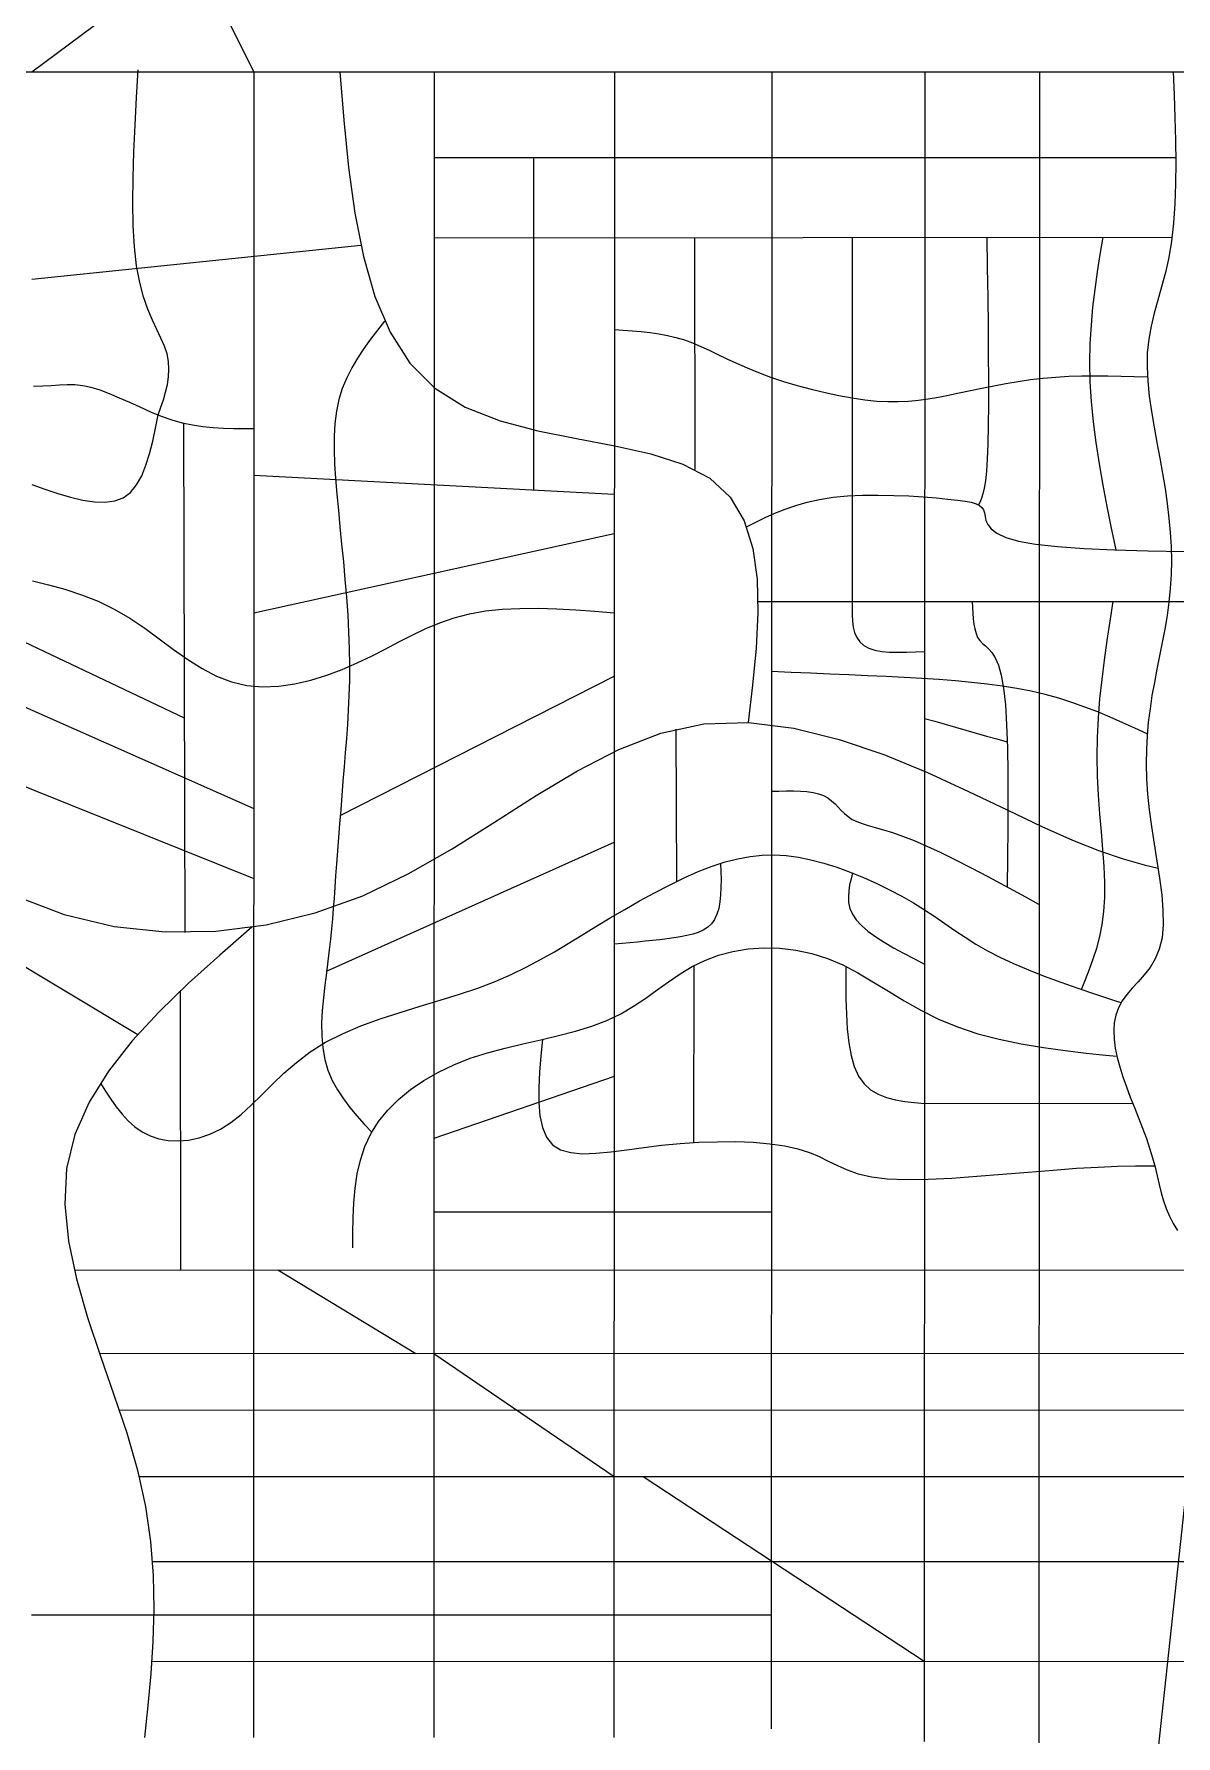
# Model space of a CAD drawing. Extents: x -15455 to 10897, y -24374 to 16165.
# Drawn here: x 4247 to 5462, y -4556 to -2745 of the extents above; entities that cross this region are included whole.
import ezdxf

# ---------------------------------------------------------------- set-up
doc = ezdxf.new("R2010")
doc.units = 0
doc.header["$MEASUREMENT"] = 0
doc.layers.add('STREETS-SPRAWL-12M', color=7, linetype='CONTINUOUS')
doc.layers.add('STREETS-SPRAWL-20M', color=7, linetype='CONTINUOUS')

msp = doc.modelspace()

# ---------------------------------------------------------------- linework, layer by layer
at = {"layer": 'STREETS-SPRAWL-12M', "color": 253, "linetype": 'CONTINUOUS'}
for p, q in [((4244.6, -2785.3), (5959.7, -1511.3)), ((4481, -2785.3), (4417.1, -2657.2)), ((4356.1, -2812.7), (4357.8, -2783.1)), ((4481, -2785.3), (4480.5, -4557.6)), ((4572.5, -2785.3), (4576.8, -2836.7)), ((4672.9, -2785.3), (4672.4, -4557.6)), ((4864.8, -2785.3), (4864.2, -4557.6)), ((5032.1, -2785.3), (5031.6, -4548.5)), ((5195, -2785.3), (5194.5, -4562)), ((5317, -2785.3), (5316.4, -4563.5)), ((5459.5, -2785.3), (5460.4, -2809.9)), ((4354.6, -2842), (4356.1, -2812.7)), ((5460.4, -2809.9), (5461.3, -2834.4)), ((4353.3, -2870.6), (4354.6, -2842)), ((4576.8, -2836.7), (4581.8, -2887.1)), ((5461.3, -2834.4), (5461.8, -2858.4)), ((5461.8, -2858.4), (5462.1, -2881.8)), ((4352.5, -2898.2), (4353.3, -2870.6)), ((4672.9, -2876.6), (5462.1, -2876.6)), ((4778.5, -2876.6), (4778.5, -3230.2)), ((4581.8, -2887.1), (4588.4, -2935.8)), ((5462.1, -2881.8), (5461.9, -2904.4)), ((4352.2, -2924.5), (4352.5, -2898.2)), ((5461.9, -2904.4), (5461.2, -2926)), ((4352.6, -2949.1), (4352.2, -2924.5)), ((5461.2, -2926), (5459.8, -2946.4)), ((4353.9, -2971.6), (4352.6, -2949.1)), ((4588.4, -2935.8), (4597.5, -2981.9)), ((5459.8, -2946.4), (5457.6, -2965.4)), ((4244.6, -3006.1), (4594.8, -2969.8)), ((4672.8, -2962), (5458.2, -2961.3)), ((4949.9, -2961.7), (4950.4, -3208.4)), ((5117.7, -2961.6), (5117.7, -3349.1)), ((5261, -2961.4), (5261.5, -2993.7)), ((5384.5, -2961.3), (5381.5, -2979.8)), ((5457.6, -2965.4), (5454.7, -2982.8)), ((4356.1, -2991.8), (4353.9, -2971.6)), ((4597.5, -2981.9), (4609.7, -3024.4)), ((5381.5, -2979.8), (5378.6, -2998.3)), ((5454.7, -2982.8), (5451.1, -2999)), ((4359.4, -3009.4), (4356.1, -2991.8)), ((5261.5, -2993.7), (5262, -3025.5)), ((5378.6, -2998.3), (5376, -3017)), ((5451.1, -2999), (5447.1, -3014.1)), ((4363.5, -3024.7), (4359.4, -3009.4)), ((5376, -3017), (5373.7, -3035.9)), ((5447.1, -3014.1), (5443.1, -3028.4)), ((4368.1, -3037.9), (4363.5, -3024.7)), ((4372.9, -3049.5), (4368.1, -3037.9)), ((4609.7, -3024.4), (4625.9, -3062.5)), ((5262, -3025.5), (5262.4, -3056.4)), ((5373.7, -3035.9), (5372, -3055.1)), ((5439.3, -3042.3), (5436, -3056)), ((5443.1, -3028.4), (5439.3, -3042.3)), ((4377.7, -3059.7), (4372.9, -3049.5)), ((4382.1, -3068.9), (4377.7, -3059.7)), ((4612.5, -3060.2), (4605.2, -3069.9)), ((4620, -3050.5), (4612.5, -3060.2)), ((4864.7, -3059.6), (4874.2, -3060.2)), ((4874.2, -3060.2), (4883.7, -3060.9)), ((5262.4, -3056.4), (5262.7, -3085.9)), ((5372, -3055.1), (5370.8, -3074.6)), ((5436, -3056), (5433.5, -3069.9)), ((4385.8, -3077.4), (4382.1, -3068.9)), ((4388.6, -3085.6), (4385.8, -3077.4)), ((4605.2, -3069.9), (4598.1, -3079.8)), ((4625.9, -3062.5), (4646.9, -3095.4)), ((4883.7, -3060.9), (4893.2, -3061.7)), ((4893.2, -3061.7), (4902.6, -3062.8)), ((4902.6, -3062.8), (4911.9, -3064.2)), ((4911.9, -3064.2), (4921.2, -3065.9)), ((4921.2, -3065.9), (4930.2, -3068)), ((4930.2, -3068), (4939.2, -3070.6)), ((4939.2, -3070.6), (4948, -3073.8)), ((4948, -3073.8), (4956.7, -3077.5)), ((4956.7, -3077.5), (4965.6, -3081.6)), ((5370.8, -3074.6), (5370.3, -3094.6)), ((5433.5, -3069.9), (5431.9, -3084.2)), ((4390.1, -3093.7), (4388.6, -3085.6)), ((4390.6, -3101.8), (4390.1, -3093.7)), ((4591.4, -3089.9), (4585.2, -3100.3)), ((4598.1, -3079.8), (4591.4, -3089.9)), ((4646.9, -3095.4), (4673.4, -3122)), ((4965.6, -3081.6), (4974.8, -3086)), ((4974.8, -3086), (4984.5, -3090.7)), ((4984.5, -3090.7), (4994.8, -3095.5)), ((4994.8, -3095.5), (5005.9, -3100.4)), ((5262.7, -3085.9), (5262.9, -3113.6)), ((5370.3, -3094.6), (5370.7, -3115.2)), ((5431.9, -3084.2), (5431.6, -3099.1)), ((4388.9, -3118), (4390.1, -3109.9)), ((4390.1, -3109.9), (4390.6, -3101.8)), ((4579.8, -3111.1), (4575.1, -3122.3)), ((4585.2, -3100.3), (4579.8, -3111.1)), ((5005.9, -3100.4), (5017.9, -3105.3)), ((5017.9, -3105.3), (5030.9, -3110.1)), ((5030.9, -3110.1), (5044.8, -3114.7)), ((5044.8, -3114.7), (5059.3, -3119)), ((5262.9, -3113.6), (5262.9, -3139.1)), ((5294.3, -3114.8), (5307.6, -3112.8)), ((5307.6, -3112.8), (5321.1, -3111.2)), ((5321.1, -3111.2), (5334.7, -3110.1)), ((5334.7, -3110.1), (5348.4, -3109.3)), ((5348.4, -3109.3), (5362.2, -3108.9)), ((5362.2, -3108.9), (5376.1, -3108.8)), ((5376.1, -3108.8), (5390, -3108.9)), ((5390, -3108.9), (5404, -3109.1)), ((5404, -3109.1), (5418, -3109.5)), ((5418, -3109.5), (5432, -3110)), ((5431.6, -3099.1), (5432.4, -3114.6)), ((5432.4, -3114.6), (5434, -3130.5)), ((4246.5, -3119.7), (4256.3, -3119.5)), ((4256.3, -3119.5), (4265.3, -3119)), ((4265.3, -3119), (4273.9, -3118.4)), ((4273.9, -3118.4), (4282.1, -3118.1)), ((4282.1, -3118.1), (4290.4, -3118.2)), ((4290.4, -3118.2), (4298.8, -3119.1)), ((4298.8, -3119.1), (4307.6, -3120.8)), ((4307.6, -3120.8), (4317.1, -3123.7)), ((4317.1, -3123.7), (4327.1, -3127.6)), ((4327.1, -3127.6), (4337.6, -3132.1)), ((4337.6, -3132.1), (4348.5, -3137)), ((4384.6, -3134.2), (4386.9, -3126.1)), ((4386.9, -3126.1), (4388.9, -3118)), ((4575.1, -3122.3), (4571.5, -3134.1)), ((4673.4, -3122), (4705.9, -3142.1)), ((5059.3, -3119), (5074, -3123.1)), ((5074, -3123.1), (5088.9, -3126.7)), ((5088.9, -3126.7), (5103.5, -3129.8)), ((5103.5, -3129.8), (5117.7, -3132.4)), ((5117.7, -3132.4), (5131.3, -3134.4)), ((5198.8, -3133.4), (5209.5, -3131.6)), ((5209.5, -3131.6), (5220.4, -3129.5)), ((5220.4, -3129.5), (5231.8, -3127.1)), ((5231.8, -3127.1), (5243.6, -3124.6)), ((5243.6, -3124.6), (5255.8, -3122.1)), ((5255.8, -3122.1), (5268.4, -3119.5)), ((5268.4, -3119.5), (5281.2, -3117.1)), ((5281.2, -3117.1), (5294.3, -3114.8)), ((5370.7, -3115.2), (5372.1, -3136.2)), ((5434, -3130.5), (5436.3, -3146.8)), ((4348.5, -3137), (4359.6, -3142)), ((4359.6, -3142), (4370.9, -3147)), ((4370.9, -3147), (4382.2, -3151.6)), ((4376.2, -3164.5), (4379, -3150.3)), ((4379, -3150.3), (4381.9, -3142.3)), ((4381.9, -3142.3), (4384.6, -3134.2)), ((4568.8, -3146.5), (4567.2, -3159.5)), ((4571.5, -3134.1), (4568.8, -3146.5)), ((4705.9, -3142.1), (4743.1, -3156.6)), ((5131.3, -3134.4), (5143.9, -3135.7)), ((5143.9, -3135.7), (5155.7, -3136.3)), ((5155.7, -3136.3), (5166.9, -3136.3)), ((5166.9, -3136.3), (5177.8, -3135.8)), ((5177.8, -3135.8), (5188.3, -3134.8)), ((5188.3, -3134.8), (5198.8, -3133.4)), ((5262.9, -3139.1), (5262.7, -3161.8)), ((5372.1, -3136.2), (5374.3, -3157.8)), ((5436.3, -3146.8), (5439.1, -3163.3)), ((4373.3, -3178.4), (4376.2, -3164.5)), ((4382.2, -3151.6), (4393.5, -3155.5)), ((4393.5, -3155.5), (4404.7, -3158.7)), ((4404.7, -3158.7), (4415.8, -3161)), ((4405.9, -3159), (4407.4, -3701)), ((4415.8, -3161), (4426.8, -3162.7)), ((4426.8, -3162.7), (4437.7, -3163.8)), ((4437.7, -3163.8), (4448.6, -3164.5)), ((4448.6, -3164.5), (4459.4, -3164.9)), ((4459.4, -3164.9), (4470.2, -3165)), ((4470.2, -3165), (4480.9, -3165)), ((4567.2, -3159.5), (4566.4, -3173.2)), ((4743.1, -3156.6), (4783.1, -3167.3)), ((4783.1, -3167.3), (4824.4, -3175.6)), ((5262.7, -3161.8), (5262.3, -3181.3)), ((5374.3, -3157.8), (5377.2, -3179.9)), ((5439.1, -3163.3), (5442.2, -3179.9)), ((4370, -3191.7), (4373.3, -3178.4)), ((4566.4, -3173.2), (4566.3, -3187.5)), ((4824.4, -3175.6), (4865, -3183.3)), ((4865, -3183.3), (4903.4, -3191.8)), ((5262.3, -3181.3), (5261.6, -3197.4)), ((5377.2, -3179.9), (5380.7, -3202.3)), ((5442.2, -3179.9), (5445.3, -3196.4)), ((4361.6, -3215.2), (4366.1, -3204)), ((4366.1, -3204), (4370, -3191.7)), ((4566.3, -3187.5), (4566.9, -3202.5)), ((4566.9, -3202.5), (4567.9, -3218.2)), ((4903.4, -3191.8), (4937.7, -3202.7)), ((4937.7, -3202.7), (4966.3, -3217.7)), ((5261.6, -3197.4), (5260.7, -3210.2)), ((5380.7, -3202.3), (5384.7, -3225)), ((5445.3, -3196.4), (5448.2, -3212.7)), ((4356.2, -3224.9), (4361.6, -3215.2)), ((4480.9, -3214.5), (4864.6, -3234.8)), ((4567.9, -3218.2), (4569.3, -3234.6)), ((4966.3, -3217.7), (4987.8, -3237.9)), ((5259.6, -3220.4), (5258.4, -3228.3)), ((5260.7, -3210.2), (5259.6, -3220.4)), ((5448.2, -3212.7), (5450.9, -3228.8)), ((4244.5, -3224.5), (4258.5, -3229.4)), ((4258.5, -3229.4), (4272.4, -3234)), ((4272.4, -3234), (4285.9, -3238)), ((4285.9, -3238), (4298.9, -3241.1)), ((4298.9, -3241.1), (4311.2, -3243)), ((4332.9, -3242), (4342, -3238.6)), ((4342, -3238.6), (4349.7, -3232.8)), ((4349.7, -3232.8), (4356.2, -3224.9)), ((4569.3, -3234.6), (4570.9, -3251.7)), ((4987.8, -3237.9), (5002.7, -3263.1)), ((5070, -3243.2), (5083.1, -3240.3)), ((5083.1, -3240.3), (5097.4, -3238.1)), ((5097.4, -3238.1), (5112.7, -3236.7)), ((5112.7, -3236.7), (5128.9, -3235.9)), ((5128.9, -3235.9), (5145.5, -3235.8)), ((5145.5, -3235.8), (5162.1, -3236)), ((5162.1, -3236), (5178.2, -3236.7)), ((5178.2, -3236.7), (5193.4, -3237.6)), ((5193.4, -3237.6), (5207.4, -3238.7)), ((5207.4, -3238.7), (5219.6, -3239.9)), ((5219.6, -3239.9), (5229.8, -3241)), ((5229.8, -3241), (5238.1, -3242.2)), ((5255.5, -3239), (5253.9, -3242.8)), ((5257, -3234.3), (5255.5, -3239)), ((5258.4, -3228.3), (5257, -3234.3)), ((5384.7, -3225), (5389, -3247.9)), ((5450.9, -3228.8), (5453.1, -3244.6)), ((4311.2, -3243), (4322.5, -3243.4)), ((4322.5, -3243.4), (4332.9, -3242)), ((4570.9, -3251.7), (4572.6, -3269.5)), ((5015.2, -3264.5), (5025.2, -3259.6)), ((5025.2, -3259.6), (5035.5, -3255)), ((5035.5, -3255), (5046.4, -3250.6)), ((5046.4, -3250.6), (5057.8, -3246.7)), ((5057.8, -3246.7), (5070, -3243.2)), ((5238.1, -3242.2), (5244.6, -3243.4)), ((5244.6, -3243.4), (5249.6, -3244.9)), ((5249.6, -3244.9), (5253.3, -3246.7)), ((5253.9, -3242.8), (5252.3, -3246.1)), ((5253.3, -3246.7), (5255.9, -3248.9)), ((5255.9, -3248.9), (5257.6, -3251.5)), ((5257.6, -3251.5), (5258.6, -3254.7)), ((5258.6, -3254.7), (5259.3, -3258.4)), ((5259.3, -3258.4), (5260.1, -3262.7)), ((5389, -3247.9), (5393.6, -3271)), ((5453.1, -3244.6), (5454.9, -3260.2)), ((4480.8, -3361), (4864.6, -3276.5)), ((4572.6, -3269.5), (4574.4, -3287.9)), ((5002.7, -3263.1), (5012, -3292.4)), ((5005.3, -3269.4), (5015.2, -3264.5)), ((5260.1, -3262.7), (5262, -3267.2)), ((5262, -3267.2), (5265.7, -3271.8)), ((5265.7, -3271.8), (5271.8, -3276.4)), ((5271.8, -3276.4), (5281.3, -3280.7)), ((5393.6, -3271), (5398.3, -3294.1)), ((5454.9, -3260.2), (5456.3, -3275.5)), ((5456.3, -3275.5), (5457.2, -3290.6)), ((4574.4, -3287.9), (4576.2, -3306.6)), ((5012, -3292.4), (5016.6, -3325.3)), ((5281.3, -3280.7), (5294.7, -3284.6)), ((5294.7, -3284.6), (5312.9, -3288)), ((5312.9, -3288), (5336.3, -3290.6)), ((5336.3, -3290.6), (5364.6, -3292.6)), ((5364.6, -3292.6), (5397, -3294.1)), ((5397, -3294.1), (5432.8, -3295)), ((5432.8, -3295), (5471.4, -3295.6)), ((5457.2, -3290.6), (5457.5, -3305.6)), ((4576.2, -3306.6), (4577.9, -3325.5)), ((5457.5, -3305.6), (5457.2, -3320.4)), ((4245.5, -3326.9), (4262.4, -3331.1)), ((4262.4, -3331.1), (4279.9, -3336)), ((4577.9, -3325.5), (4579.4, -3344.4)), ((5016.6, -3325.3), (5017.5, -3360.9)), ((5457.2, -3320.4), (5456.4, -3335)), ((4115.9, -3334.6), (4406.8, -3472.6)), ((4279.9, -3336), (4297.6, -3341.8)), ((4297.6, -3341.8), (4315.2, -3348.7)), ((4315.2, -3348.7), (4332.4, -3357)), ((4579.4, -3344.4), (4580.8, -3363.1)), ((5017.5, -3349.1), (6186.8, -3349.1)), ((5117.7, -3349.1), (5117.7, -3356.2)), ((5245.4, -3349.1), (5245.7, -3355.3)), ((5392.3, -3369.9), (5395.5, -3349.1)), ((5454.9, -3349.5), (5452.9, -3363.9)), ((5456.4, -3335), (5454.9, -3349.5)), ((4332.4, -3357), (4348.9, -3366.7)), ((4348.9, -3366.7), (4364.8, -3377.4)), ((4580.8, -3363.1), (4581.8, -3381.5)), ((4678.8, -3371.6), (4694.1, -3366.2)), ((4694.1, -3366.2), (4710.3, -3362)), ((4710.3, -3362), (4727.4, -3359)), ((4727.4, -3359), (4745.4, -3357.1)), ((4745.4, -3357.1), (4764.1, -3356.3)), ((4764.1, -3356.3), (4783.4, -3356.2)), ((4783.4, -3356.2), (4803.3, -3356.9)), ((4803.3, -3356.9), (4823.5, -3358)), ((4823.5, -3358), (4844, -3359.4)), ((4844, -3359.4), (4864.6, -3361)), ((5017.5, -3360.9), (5015.5, -3398.7)), ((5117.7, -3356.2), (5117.7, -3363.1)), ((5117.7, -3363.1), (5118.1, -3369.9)), ((5245.7, -3355.3), (5246.1, -3361.5)), ((5246.1, -3361.5), (5246.6, -3367.4)), ((5246.6, -3367.4), (5247.3, -3373)), ((5452.9, -3363.9), (5450.5, -3378.3)), ((4364.8, -3377.4), (4380.2, -3388.6)), ((4581.8, -3381.5), (4582.4, -3399.3)), ((4635.2, -3392), (4649.5, -3384.7)), ((4649.5, -3384.7), (4663.9, -3377.8)), ((4663.9, -3377.8), (4678.8, -3371.6)), ((5118.1, -3369.9), (5119, -3376.2)), ((5119, -3376.2), (5120.4, -3382.1)), ((5120.4, -3382.1), (5122.7, -3387.4)), ((5247.3, -3373), (5248.2, -3378.2)), ((5248.2, -3378.2), (5249.6, -3383)), ((5249.6, -3383), (5251.3, -3387.2)), ((5389.2, -3390.6), (5392.3, -3369.9)), ((5450.5, -3378.3), (5447.8, -3392.5)), ((4380.2, -3388.6), (4395.4, -3399.9)), ((4395.4, -3399.9), (4410.6, -3410.6)), ((4582.4, -3399.3), (4582.7, -3416.4)), ((4606, -3407), (4620.8, -3399.5)), ((4620.8, -3399.5), (4635.2, -3392)), ((5015.5, -3398.7), (5011.7, -3437.9)), ((5122.7, -3387.4), (5125.8, -3392)), ((5125.8, -3392), (5130.1, -3395.8)), ((5130.1, -3395.8), (5135.5, -3398.6)), ((5135.5, -3398.6), (5142, -3400.7)), ((5142, -3400.7), (5149.4, -3402)), ((5149.4, -3402), (5157.5, -3402.7)), ((5157.5, -3402.7), (5166.3, -3403)), ((5166.3, -3403), (5175.6, -3402.9)), ((5175.6, -3402.9), (5185.1, -3402.6)), ((5185.1, -3402.6), (5194.8, -3402.2)), ((5251.3, -3387.2), (5253.6, -3390.6)), ((5253.6, -3390.6), (5256.4, -3393.5)), ((5256.4, -3393.5), (5259.6, -3396.1)), ((5259.6, -3396.1), (5263, -3399.2)), ((5263, -3399.2), (5266.6, -3403.2)), ((5266.6, -3403.2), (5270.1, -3408.8)), ((5386.3, -3411.3), (5389.2, -3390.6)), ((5447.8, -3392.5), (5445, -3406.7)), ((4115.9, -3407.7), (4480.8, -3569.2)), ((4410.6, -3410.6), (4425.8, -3420.3)), ((4425.8, -3420.3), (4441.2, -3428.5)), ((4558.5, -3427.4), (4574.9, -3421.2)), ((4574.9, -3421.2), (4590.8, -3414.3)), ((4582.7, -3416.4), (4582.6, -3432.9)), ((4590.8, -3414.3), (4606, -3407)), ((5270.1, -3408.8), (5273.5, -3416.7)), ((5273.5, -3416.7), (5276.5, -3427.3)), ((5383.7, -3432), (5386.3, -3411.3)), ((5442.2, -3420.9), (5439.5, -3435)), ((5445, -3406.7), (5442.2, -3420.9)), ((4441.2, -3428.5), (4457.1, -3434.6)), ((4457.1, -3434.6), (4473.5, -3438.3)), ((4473.5, -3438.3), (4490.3, -3439.6)), ((4490.3, -3439.6), (4507.4, -3439)), ((4507.4, -3439), (4524.5, -3436.5)), ((4524.5, -3436.5), (4541.6, -3432.6)), ((4541.6, -3432.6), (4558.5, -3427.4)), ((4572.9, -3576.7), (4864.6, -3428.5)), ((4582.6, -3432.9), (4582.2, -3448.9)), ((5011.7, -3437.9), (5006.9, -3477.7)), ((5052.7, -3424.4), (5032, -3423.6)), ((5073.4, -3425.2), (5052.7, -3424.4)), ((5093.9, -3426.1), (5073.4, -3425.2)), ((5114.2, -3426.9), (5093.9, -3426.1)), ((5134.2, -3427.9), (5114.2, -3426.9)), ((5153.9, -3428.8), (5134.2, -3427.9)), ((5173.1, -3429.8), (5153.9, -3428.8)), ((5191.8, -3430.9), (5173.1, -3429.8)), ((5210, -3432.1), (5191.8, -3430.9)), ((5227.6, -3433.5), (5210, -3432.1)), ((5244.8, -3435), (5227.6, -3433.5)), ((5261.4, -3436.8), (5244.8, -3435)), ((5277.5, -3438.9), (5261.4, -3436.8)), ((5276.5, -3427.3), (5279, -3441.3)), ((5293.1, -3441.4), (5277.5, -3438.9)), ((5381.5, -3452.6), (5383.7, -3432)), ((5439.5, -3435), (5436.9, -3449.1)), ((4582.2, -3448.9), (4581.5, -3464.5)), ((5279, -3441.3), (5280.9, -3459)), ((5308.4, -3444.4), (5293.1, -3441.4)), ((5323.2, -3447.8), (5308.4, -3444.4)), ((5337.6, -3451.8), (5323.2, -3447.8)), ((5351.7, -3456.3), (5337.6, -3451.8)), ((5365.5, -3461.3), (5351.7, -3456.3)), ((5379.8, -3473.2), (5381.5, -3452.6)), ((5436.9, -3449.1), (5434.8, -3463.2)), ((4581.5, -3464.5), (4580.6, -3479.8)), ((5194.8, -3473.3), (5205.8, -3476.4)), ((5205.8, -3476.4), (5216.8, -3479.6)), ((5280.9, -3459), (5282.2, -3480.3)), ((5379.1, -3466.5), (5365.5, -3461.3)), ((5378.8, -3493.8), (5379.8, -3473.2)), ((5392.5, -3472.1), (5379.1, -3466.5)), ((5405.7, -3477.9), (5392.5, -3472.1)), ((5434.8, -3463.2), (5433, -3477.5)), ((4579.5, -3494.9), (4578.3, -3510)), ((4580.6, -3479.8), (4579.5, -3494.9)), ((4869.4, -3506.4), (4914.1, -3489.2)), ((4914.1, -3489.2), (4960, -3479.2)), ((4930, -3484.8), (4930.7, -3647)), ((4960, -3479.2), (5007.4, -3477.8)), ((5007.4, -3477.8), (5055.6, -3483.8)), ((5055.6, -3483.8), (5104, -3495.7)), ((5216.8, -3479.6), (5227.8, -3482.7)), ((5227.8, -3482.7), (5238.9, -3485.8)), ((5238.9, -3485.8), (5249.9, -3488.9)), ((5249.9, -3488.9), (5260.9, -3492.1)), ((5260.9, -3492.1), (5271.9, -3495.2)), ((5282.2, -3480.3), (5283.1, -3504.5)), ((5378.5, -3514.3), (5378.8, -3493.8)), ((5418.8, -3483.8), (5405.7, -3477.9)), ((5431.9, -3489.7), (5418.8, -3483.8)), ((5431.7, -3491.9), (5430.9, -3506.6)), ((5433, -3477.5), (5431.7, -3491.9)), ((4115.9, -3497.3), (4480.8, -3643.6)), ((4578.3, -3510), (4577.1, -3525)), ((4825.3, -3529), (4869.4, -3506.4)), ((5104, -3495.7), (5151.6, -3511.9)), ((5151.6, -3511.9), (5197.8, -3530.9)), ((5271.9, -3495.2), (5282.9, -3498.3)), ((5283.1, -3504.5), (5283.5, -3531.2)), ((5430.9, -3506.6), (5430.7, -3521.8)), ((4577.1, -3525), (4575.8, -3540.3)), ((4781.3, -3555.4), (4825.3, -3529)), ((5197.8, -3530.9), (5241.7, -3551)), ((5283.5, -3531.2), (5283.6, -3559.9)), ((5379, -3534.7), (5378.5, -3514.3)), ((5430.7, -3521.8), (5431, -3537.5)), ((4575.8, -3540.3), (4574.6, -3555.5)), ((5380.1, -3554.9), (5379, -3534.7)), ((5431, -3537.5), (5432.1, -3553.8)), ((4574.6, -3555.5), (4573.4, -3570.7)), ((4737, -3583.7), (4781.3, -3555.4)), ((5031.9, -3550.8), (5039.8, -3550.6)), ((5039.8, -3550.6), (5047.6, -3550.4)), ((5047.6, -3550.4), (5055.3, -3550.5)), ((5055.3, -3550.5), (5062.6, -3550.7)), ((5062.6, -3550.7), (5069.6, -3551.2)), ((5069.6, -3551.2), (5076.1, -3552.2)), ((5076.1, -3552.2), (5082, -3553.6)), ((5082, -3553.6), (5087.3, -3555.5)), ((5087.3, -3555.5), (5091.9, -3558)), ((5091.9, -3558), (5095.9, -3561)), ((5095.9, -3561), (5099.5, -3564.3)), ((5099.5, -3564.3), (5102.9, -3567.7)), ((5241.7, -3551), (5282.6, -3570.7)), ((5283.6, -3559.9), (5283.5, -3590.1)), ((5381.5, -3574.8), (5380.1, -3554.9)), ((5432.1, -3553.8), (5433.8, -3570.8)), ((4572.2, -3585.6), (4571.1, -3600.2)), ((4573.4, -3570.7), (4572.2, -3585.6)), ((4691.9, -3612.1), (4737, -3583.7)), ((5102.9, -3567.7), (5106.2, -3571.3)), ((5106.2, -3571.3), (5109.7, -3574.7)), ((5109.7, -3574.7), (5113.5, -3577.9)), ((5113.5, -3577.9), (5117.8, -3580.8)), ((5117.8, -3580.8), (5122.7, -3583.1)), ((5122.7, -3583.1), (5128.4, -3585.2)), ((5128.4, -3585.2), (5134.9, -3587.2)), ((5282.6, -3570.7), (5319.7, -3588.4)), ((5383.2, -3594.2), (5381.5, -3574.8)), ((5433.8, -3570.8), (5436.3, -3588.5)), ((4571.1, -3600.2), (4570, -3614.4)), ((5134.9, -3587.2), (5142.4, -3589.3)), ((5142.4, -3589.3), (5151, -3591.8)), ((5151, -3591.8), (5160.6, -3594.8)), ((5160.6, -3594.8), (5171.5, -3598.5)), ((5171.5, -3598.5), (5183.7, -3603.3)), ((5183.7, -3603.3), (5197.2, -3609.2)), ((5283.5, -3590.1), (5283.2, -3621.2)), ((5319.7, -3588.4), (5352.4, -3602.8)), ((5352.4, -3602.8), (5381, -3614.2)), ((5384.7, -3612.9), (5383.2, -3594.2)), ((5436.3, -3588.5), (5439.1, -3606.7)), ((4019.3, -3606.8), (4357.3, -3809.7)), ((4558.4, -3742.4), (4864.5, -3604.9)), ((4570, -3614.4), (4569, -3628)), ((4645.3, -3638.8), (4691.9, -3612.1)), ((4996.2, -3622.6), (5009.2, -3620.2)), ((5009.2, -3620.2), (5022.1, -3618.8)), ((5022.1, -3618.8), (5034.8, -3618.5)), ((5034.8, -3618.5), (5047.6, -3619.3)), ((5047.6, -3619.3), (5060.6, -3621)), ((5060.6, -3621), (5073.9, -3623.7)), ((5197.2, -3609.2), (5212, -3616.1)), ((5212, -3616.1), (5227.9, -3623.9)), ((5283.2, -3621.2), (5282.9, -3652.9)), ((5381, -3614.2), (5406.2, -3622.8)), ((5386, -3630.9), (5384.7, -3612.9)), ((5439.1, -3606.7), (5442.1, -3625.1)), ((4569, -3628), (4568, -3640.9)), ((4596.9, -3662), (4645.3, -3638.8)), ((4938.8, -3643.1), (4954, -3636.4)), ((4954, -3636.4), (4968.7, -3630.7)), ((4968.7, -3630.7), (4982.7, -3626.1)), ((4977.8, -3627.6), (4978, -3636.3)), ((4978, -3636.3), (4978.2, -3644.8)), ((4982.7, -3626.1), (4996.2, -3622.6)), ((5073.9, -3623.7), (5087.6, -3627.3)), ((5087.6, -3627.3), (5101.6, -3631.7)), ((5101.6, -3631.7), (5115.8, -3636.9)), ((5115.8, -3636.9), (5130, -3642.6)), ((5118.2, -3637.8), (5116.6, -3644.1)), ((5227.9, -3623.9), (5244.6, -3632.5)), ((5244.6, -3632.5), (5262, -3641.7)), ((5386.7, -3648), (5386, -3630.9)), ((5406.2, -3622.8), (5428.5, -3629.2)), ((5428.5, -3629.2), (5443.4, -3632.8)), ((5442.1, -3625.1), (5444.9, -3643.3)), ((4567.1, -3653), (4566.3, -3664.6)), ((4568, -3640.9), (4567.1, -3653)), ((4907.4, -3658.9), (4923.3, -3650.7)), ((4923.3, -3650.7), (4938.8, -3643.1)), ((4978.1, -3653.1), (4977.7, -3661.1)), ((4978.2, -3644.8), (4978.1, -3653.1)), ((5114.1, -3656.7), (5113.7, -3663)), ((5115.1, -3650.4), (5114.1, -3656.7)), ((5116.6, -3644.1), (5115.1, -3650.4)), ((5130, -3642.6), (5144, -3648.9)), ((5144, -3648.9), (5157.6, -3655.6)), ((5157.6, -3655.6), (5170.7, -3662.6)), ((5262, -3641.7), (5279.9, -3651.3)), ((5279.9, -3651.3), (5298.2, -3661.2)), ((5386.6, -3664), (5386.7, -3648)), ((5444.9, -3643.3), (5447.2, -3660.9)), ((4227, -3662.1), (4279, -3681.9)), ((4546.3, -3680.3), (4596.9, -3662)), ((4565.4, -3675.7), (4564.5, -3686.6)), ((4566.3, -3664.6), (4565.4, -3675.7)), ((4875.7, -3676.6), (4891.5, -3667.5)), ((4891.5, -3667.5), (4907.4, -3658.9)), ((4975.7, -3675.5), (4973.9, -3681.8)), ((4977, -3668.6), (4975.7, -3675.5)), ((4977.7, -3661.1), (4977, -3668.6)), ((5113.7, -3663), (5114, -3669.3)), ((5114, -3669.3), (5115.4, -3675.5)), ((5115.4, -3675.5), (5118, -3681.6)), ((5170.7, -3662.6), (5183.1, -3669.7)), ((5183.1, -3669.7), (5194.7, -3677)), ((5298.2, -3661.2), (5316.7, -3671.3)), ((5385.7, -3678.8), (5386.6, -3664)), ((5447.2, -3660.9), (5448.6, -3677.5)), ((4279, -3681.9), (4332.4, -3694.7)), ((4440.4, -3699.9), (4494, -3693)), ((4494, -3693), (4546.3, -3680.3)), ((4564.5, -3686.6), (4563.5, -3697.4)), ((4844.8, -3694.9), (4860.1, -3685.7)), ((4860.1, -3685.7), (4875.7, -3676.6)), ((4968, -3691.8), (4964, -3695.6)), ((4971.3, -3687.2), (4968, -3691.8)), ((4973.9, -3681.8), (4971.3, -3687.2)), ((5118, -3681.6), (5122, -3687.7)), ((5122, -3687.7), (5127.6, -3693.8)), ((5127.6, -3693.8), (5134.6, -3699.7)), ((5194.7, -3677), (5205.7, -3684.3)), ((5205.7, -3684.3), (5216.4, -3691.6)), ((5216.4, -3691.6), (5227.1, -3698.9)), ((5381.3, -3705.5), (5383.8, -3692.6)), ((5383.8, -3692.6), (5385.7, -3678.8)), ((5448.9, -3693), (5447.6, -3706.8)), ((5448.6, -3677.5), (5448.9, -3693)), ((4332.4, -3694.7), (4386.4, -3700.5)), ((4386.4, -3700.5), (4440.4, -3699.9)), ((4478.8, -3695.6), (4444.6, -3725.3)), ((4562.4, -3708.4), (4561.2, -3719.7)), ((4563.5, -3697.4), (4562.4, -3708.4)), ((4815.4, -3712.9), (4830, -3704)), ((4830, -3704), (4844.8, -3694.9)), ((4881, -3712.1), (4872.8, -3712.8)), ((4889.2, -3711.3), (4881, -3712.1)), ((4897.3, -3710.5), (4889.2, -3711.3)), ((4905.3, -3709.7), (4897.3, -3710.5)), ((4913.1, -3708.8), (4905.3, -3709.7)), ((4920.7, -3707.9), (4913.1, -3708.8)), ((4928, -3706.9), (4920.7, -3707.9)), ((4935.1, -3705.8), (4928, -3706.9)), ((4941.8, -3704.5), (4935.1, -3705.8)), ((4948.1, -3703), (4941.8, -3704.5)), ((4953.9, -3701), (4948.1, -3703)), ((4959.3, -3698.6), (4953.9, -3701)), ((4964, -3695.6), (4959.3, -3698.6)), ((5134.6, -3699.7), (5142.8, -3705.6)), ((5142.8, -3705.6), (5151.9, -3711.5)), ((5151.9, -3711.5), (5161.9, -3717.3)), ((5227.1, -3698.9), (5238, -3706.2)), ((5238, -3706.2), (5249.5, -3713.4)), ((5378.1, -3717.7), (5381.3, -3705.5)), ((5447.6, -3706.8), (5444.6, -3718.8)), ((4444.6, -3725.3), (4411.4, -3755.2)), ((4561.2, -3719.7), (4559.8, -3731.6)), ((4770.8, -3738.1), (4786, -3729.9)), ((4786, -3729.9), (4800.8, -3721.6)), ((4800.8, -3721.6), (4815.4, -3712.9)), ((4872.8, -3712.8), (4864.5, -3713.5)), ((4960.9, -3730.9), (4975.5, -3725.4)), ((4975.5, -3725.4), (4990.9, -3721.4)), ((4990.9, -3721.4), (5007.1, -3718.7)), ((5007.1, -3718.7), (5023.8, -3717.5)), ((5023.8, -3717.5), (5040.8, -3717.8)), ((5040.8, -3717.8), (5057.9, -3719.8)), ((5057.9, -3719.8), (5074.9, -3723.4)), ((5074.9, -3723.4), (5091.6, -3728.7)), ((5091.6, -3728.7), (5107.8, -3735.7)), ((5161.9, -3717.3), (5172.5, -3723.1)), ((5172.5, -3723.1), (5183.5, -3728.9)), ((5183.5, -3728.9), (5194.7, -3734.7)), ((5249.5, -3713.4), (5261.7, -3720.5)), ((5261.7, -3720.5), (5275, -3727.5)), ((5275, -3727.5), (5289.6, -3734.3)), ((5370.4, -3740.3), (5374.4, -3729.2)), ((5374.4, -3729.2), (5378.1, -3717.7)), ((5440.2, -3729.2), (5434.8, -3738.3)), ((5444.6, -3718.8), (5440.2, -3729.2)), ((4558.1, -3744.1), (4556.5, -3757.2)), ((4559.8, -3731.6), (4558.1, -3744.1)), ((4737.8, -3753.3), (4754.7, -3745.8)), ((4754.7, -3745.8), (4770.8, -3738.1)), ((4922.4, -3753.5), (4934.7, -3745.2)), ((4934.7, -3745.2), (4947.4, -3737.5)), ((4947.4, -3737.5), (4960.9, -3730.9)), ((4949.1, -3736.6), (4949, -3924.7)), ((5107.8, -3735.7), (5123.9, -3744.1)), ((5111.2, -3737.4), (5111.2, -3754.6)), ((5123.9, -3744.1), (5139.9, -3753.5)), ((5289.6, -3734.3), (5305.3, -3741)), ((5305.3, -3741), (5322.1, -3747.6)), ((5322.1, -3747.6), (5339.7, -3754.1)), ((5366.1, -3751.2), (5370.4, -3740.3)), ((5428.6, -3746.3), (5422.2, -3753.5)), ((5434.8, -3738.3), (5428.6, -3746.3)), ((4411.4, -3755.2), (4380, -3785.6)), ((4402.4, -3763.6), (4402.7, -4060.2)), ((4556.5, -3757.2), (4555, -3770.7)), ((4700, -3766.9), (4719.5, -3760.3)), ((4719.5, -3760.3), (4737.8, -3753.3)), ((4898, -3771), (4910.3, -3762.2)), ((4910.3, -3762.2), (4922.4, -3753.5)), ((5111.2, -3754.6), (5111.2, -3771.6)), ((5139.9, -3753.5), (5156.3, -3763.5)), ((5156.3, -3763.5), (5173.2, -3773.7)), ((5339.7, -3754.1), (5358, -3760.5)), ((5358, -3760.5), (5376.7, -3766.9)), ((5361.7, -3761.8), (5366.1, -3751.2)), ((5415.9, -3760.4), (5410, -3767.1)), ((5422.2, -3753.5), (5415.9, -3760.4)), ((4553.8, -3784.3), (4553.1, -3797.8)), ((4555, -3770.7), (4553.8, -3784.3)), ((4636.6, -3786.2), (4658.1, -3779.7)), ((4658.1, -3779.7), (4679.3, -3773.3)), ((4679.3, -3773.3), (4700, -3766.9)), ((4871.6, -3787.6), (4885.2, -3779.6)), ((4885.2, -3779.6), (4898, -3771)), ((5111.2, -3771.6), (5111.7, -3788.1)), ((5173.2, -3773.7), (5191, -3783.7)), ((5191, -3783.7), (5209.8, -3793.2)), ((5376.7, -3766.9), (5395.9, -3773.2)), ((5395.9, -3773.2), (5403.8, -3775.8)), ((5401.1, -3781.2), (5398.4, -3789)), ((5405, -3773.9), (5401.1, -3781.2)), ((5410, -3767.1), (5405, -3773.9)), ((4380, -3785.6), (4351.3, -3816.6)), ((4553.1, -3797.8), (4553.2, -3811.1)), ((4575.2, -3808.8), (4594.8, -3800.6)), ((4594.8, -3800.6), (4615.4, -3793.1)), ((4615.4, -3793.1), (4636.6, -3786.2)), ((4823.4, -3806.2), (4840.7, -3800.9)), ((4840.7, -3800.9), (4856.8, -3794.8)), ((4856.8, -3794.8), (4871.6, -3787.6)), ((5111.7, -3788.1), (5112.6, -3803.8)), ((5209.8, -3793.2), (5230, -3801.6)), ((5230, -3801.6), (5251.6, -3808.8)), ((5396.8, -3797.1), (5396.2, -3805.7)), ((5398.4, -3789), (5396.8, -3797.1)), ((4351.3, -3816.6), (4326.2, -3848.6)), ((4540.9, -3828.3), (4557.2, -3818)), ((4553.2, -3811.1), (4554.3, -3824)), ((4557.2, -3818), (4575.2, -3808.8)), ((4748.3, -3824.1), (4767.4, -3819.6)), ((4767.4, -3819.6), (4786.5, -3815.2)), ((4788.1, -3814.9), (4786.4, -3832.5)), ((4786.5, -3815.2), (4805.2, -3810.9)), ((4805.2, -3810.9), (4823.4, -3806.2)), ((5112.6, -3803.8), (5114.1, -3818.5)), ((5114.1, -3818.5), (5116.6, -3832)), ((5251.6, -3808.8), (5274.4, -3814.8)), ((5274.4, -3814.8), (5297.8, -3819.6)), ((5297.8, -3819.6), (5321.3, -3823.6)), ((5396.2, -3805.7), (5396.5, -3814.8)), ((5396.5, -3814.8), (5397.7, -3824.2)), ((4526.2, -3839.4), (4540.9, -3828.3)), ((4554.3, -3824), (4556.4, -3836.2)), ((4556.4, -3836.2), (4559.8, -3847.7)), ((4693.8, -3841.8), (4711.2, -3835)), ((4711.2, -3835), (4729.5, -3829.2)), ((4729.5, -3829.2), (4748.3, -3824.1)), ((4786.4, -3832.5), (4785.1, -3849.8)), ((5116.6, -3832), (5120, -3843.8)), ((5321.3, -3823.6), (5344.4, -3826.8)), ((5344.4, -3826.8), (5366.7, -3829.4)), ((5366.7, -3829.4), (5387.6, -3831.6)), ((5387.6, -3831.6), (5399.4, -3832.7)), ((5397.7, -3824.2), (5399.7, -3834)), ((5399.7, -3834), (5402.5, -3844.1)), ((4326.2, -3848.6), (4305.6, -3881.7)), ((4500.7, -3862.6), (4512.9, -3851)), ((4512.9, -3851), (4526.2, -3839.4)), ((4559.8, -3847.7), (4564.3, -3858.5)), ((4661.9, -3858.5), (4677.3, -3849.7)), ((4864.4, -3854.4), (4672.6, -3920.5)), ((4677.3, -3849.7), (4693.8, -3841.8)), ((4785.1, -3849.8), (4784.3, -3866.3)), ((5120, -3843.8), (5124.5, -3853.9)), ((5124.5, -3853.9), (5130.4, -3862.1)), ((5402.5, -3844.1), (5405.8, -3854.7)), ((5405.8, -3854.7), (5409.7, -3865.4)), ((4317.6, -3861.3), (4323.1, -3870)), ((4323.1, -3870), (4328.6, -3878.5)), ((4478.2, -3884.9), (4489.2, -3874.1)), ((4489.2, -3874.1), (4500.7, -3862.6)), ((4564.3, -3858.5), (4569.9, -3868.6)), ((4569.9, -3868.6), (4576.2, -3878.3)), ((4634.9, -3878.8), (4647.7, -3868.2)), ((4647.7, -3868.2), (4661.9, -3858.5)), ((4784.3, -3866.3), (4784.3, -3881.9)), ((5130.4, -3862.1), (5137.4, -3868.4)), ((5137.4, -3868.4), (5145.4, -3873.2)), ((5145.4, -3873.2), (5154.3, -3876.7)), ((5409.7, -3865.4), (5413.8, -3876.4)), ((4305.6, -3881.7), (4290.5, -3916.2)), ((4328.6, -3878.5), (4334.4, -3886.7)), ((4334.4, -3886.7), (4340.6, -3894.4)), ((4467.4, -3894.8), (4478.2, -3884.9)), ((4576.2, -3878.3), (4583.2, -3887.5)), ((4583.2, -3887.5), (4590.7, -3896.4)), ((4613.7, -3902.4), (4623.5, -3890.2)), ((4623.5, -3890.2), (4634.9, -3878.8)), ((4784.3, -3881.9), (4785.5, -3896.1)), ((5154.3, -3876.7), (5163.8, -3879.2)), ((5163.8, -3879.2), (5173.8, -3881)), ((5173.8, -3881), (5184.2, -3882.2)), ((5184.2, -3882.2), (5194.7, -3883.1)), ((5194.7, -3883.1), (5416.3, -3882.6)), ((5413.8, -3876.4), (5418.2, -3887.4)), ((5418.2, -3887.4), (5422.6, -3898.5)), ((4340.6, -3894.4), (4347.1, -3901.5)), ((4347.1, -3901.5), (4354.2, -3907.9)), ((4354.2, -3907.9), (4361.9, -3913.3)), ((4434.1, -3915.8), (4445.5, -3910.4)), ((4445.5, -3910.4), (4456.6, -3903.4)), ((4456.6, -3903.4), (4467.4, -3894.8)), ((4590.7, -3896.4), (4598.5, -3905.1)), ((4598.5, -3905.1), (4606.4, -3913.7)), ((4605.5, -3915.4), (4613.7, -3902.4)), ((4785.5, -3896.1), (4788.2, -3908.6)), ((4788.2, -3908.6), (4792.5, -3919)), ((5422.6, -3898.5), (5426.9, -3909.4)), ((5426.9, -3909.4), (5430.9, -3920.2)), ((4290.5, -3916.2), (4281.7, -3952.4)), ((4361.9, -3913.3), (4370.4, -3917.6)), ((4370.4, -3917.6), (4379.8, -3920.7)), ((4379.8, -3920.7), (4389.8, -3922.5)), ((4389.8, -3922.5), (4400.4, -3923)), ((4400.4, -3923), (4411.5, -3922.1)), ((4411.5, -3922.1), (4422.7, -3919.7)), ((4422.7, -3919.7), (4434.1, -3915.8)), ((4594.4, -3943.3), (4599.2, -3929)), ((4599.2, -3929), (4605.5, -3915.4)), ((4792.5, -3919), (4798.9, -3927)), ((4798.9, -3927), (4807.5, -3932.4)), ((4895.9, -3929.9), (4914.9, -3927.6)), ((4914.9, -3927.6), (4934.6, -3925.7)), ((4934.6, -3925.7), (4954.5, -3924.4)), ((4954.5, -3924.4), (4974.4, -3923.8)), ((4974.4, -3923.8), (4993.9, -3923.7)), ((4993.9, -3923.7), (5012.5, -3924.4)), ((5012.5, -3924.4), (5030, -3925.9)), ((5030, -3925.9), (5046, -3928.1)), ((5046, -3928.1), (5060.1, -3931.2)), ((5430.9, -3920.2), (5434.4, -3930.7)), ((4590.9, -3958.1), (4594.4, -3943.3)), ((4807.5, -3932.4), (4818.2, -3935.4)), ((4818.2, -3935.4), (4830.8, -3936.5)), ((4830.8, -3936.5), (4845, -3936.1)), ((4845, -3936.1), (4860.8, -3934.6)), ((4860.8, -3934.6), (4877.8, -3932.4)), ((4877.8, -3932.4), (4895.9, -3929.9)), ((5060.1, -3931.2), (5072.2, -3935.1)), ((5072.2, -3935.1), (5082.7, -3939.5)), ((5082.7, -3939.5), (5092.4, -3944.3)), ((5092.4, -3944.3), (5102.1, -3949.2)), ((5434.4, -3930.7), (5437.5, -3940.9)), ((5437.5, -3940.9), (5440.1, -3950.7)), ((4281.7, -3952.4), (4279.7, -3990.2)), ((4588.6, -3973.3), (4590.9, -3958.1)), ((5102.1, -3949.2), (5112.5, -3953.7)), ((5112.5, -3953.7), (5124.3, -3957.8)), ((5124.3, -3957.8), (5138.3, -3961)), ((5138.3, -3961), (5155.1, -3963.1)), ((5155.1, -3963.1), (5175.4, -3963.9)), ((5175.4, -3963.9), (5198.5, -3963.6)), ((5198.5, -3963.6), (5223.8, -3962.4)), ((5223.8, -3962.4), (5250.5, -3960.6)), ((5250.5, -3960.6), (5277.9, -3958.4)), ((5277.9, -3958.4), (5305.2, -3956.1)), ((5305.2, -3956.1), (5331.7, -3953.9)), ((5331.7, -3953.9), (5356.6, -3952)), ((5356.6, -3952), (5379.5, -3950.7)), ((5379.5, -3950.7), (5400.3, -3949.9)), ((5400.3, -3949.9), (5419.4, -3949.5)), ((5419.4, -3949.5), (5437.1, -3949.6)), ((5437.1, -3949.6), (5439.8, -3949.6)), ((5440.1, -3950.7), (5442.4, -3960.2)), ((5442.4, -3960.2), (5444.6, -3969.4)), ((4587.2, -3988.8), (4588.6, -3973.3)), ((5444.6, -3969.4), (5446.8, -3978.2)), ((5446.8, -3978.2), (5449.3, -3986.8)), ((4279.7, -3990.2), (4283.7, -4029.5)), ((4586.5, -4004.7), (4587.2, -3988.8)), ((4672.5, -3998.3), (5031.8, -3998.4)), ((5449.3, -3986.8), (5452.1, -3995)), ((5452.1, -3995), (5455.4, -4003)), ((4586.2, -4020.7), (4586.5, -4004.7)), ((5455.4, -4003), (5459.4, -4010.8)), ((5459.4, -4010.8), (5463.9, -4018.2)), ((4283.7, -4029.5), (4292.2, -4069.8)), ((4586.2, -4036.8), (4586.2, -4020.7)), ((4289.9, -4060.3), (5498.9, -4060.1)), ((4292.2, -4069.8), (4304, -4110.8)), ((4506.6, -4060.2), (4653.4, -4149)), ((4304, -4110.8), (4317.7, -4152.1)), ((4316.7, -4149.1), (5489.3, -4148.9)), ((4317.7, -4152.1), (4332, -4193.2)), ((4672.5, -4149), (4864.3, -4280)), ((4332, -4193.2), (4345.6, -4233.7)), ((4337.6, -4209.4), (6417, -4209.1)), ((4345.6, -4233.7), (4357.1, -4273.4)), ((4357.1, -4273.4), (4365.5, -4311.8)), ((4358.8, -4280.1), (6315.7, -4279.8)), ((4895.4, -4280), (5194.5, -4476.5)), ((4365.5, -4311.8), (4370.9, -4349.1)), ((4370.9, -4349.1), (4373.8, -4385.3)), ((4372.9, -4370.6), (6315.7, -4370.3)), ((4373.8, -4385.3), (4374.5, -4420.8)), ((5031.7, -4427.7), (4244.1, -4427.7)), ((4374.5, -4420.8), (4373.5, -4455.5)), ((4373.5, -4455.5), (4371.3, -4489.8)), ((4371.3, -4489.8), (4368.2, -4523.8)), ((4372.3, -4476.7), (6315.6, -4476.4)), ((4368.2, -4523.8), (4364.7, -4557.6))]:
    msp.add_line(p, q, dxfattribs=at)
at = {"layer": 'STREETS-SPRAWL-20M', "color": 252, "linetype": 'CONTINUOUS'}
for p, q in [((3901.3, -2785.3), (10064.5, -2785.3)), ((4939.4, -9213.7), (5498.9, -4060.1))]:
    msp.add_line(p, q, dxfattribs=at)

doc.saveas('drawing.dxf')
